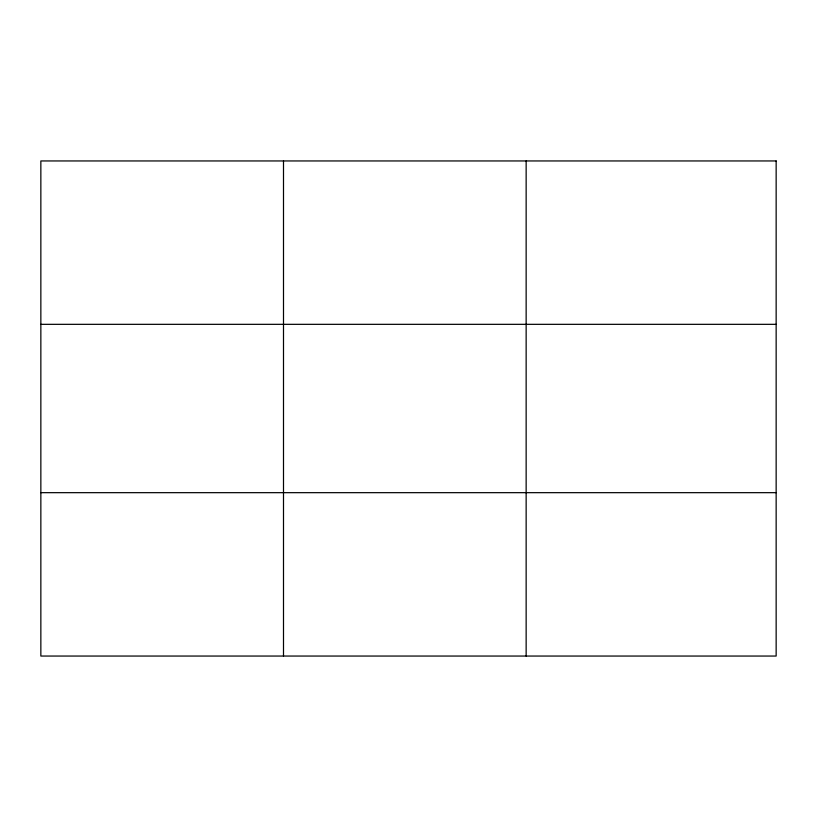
<?xml version="1.0" encoding="UTF-8"?>
<svg xmlns="http://www.w3.org/2000/svg" width="817" height="817" viewBox="0 0 817 817"><rect width="100%" height="100%" fill="white"/><g stroke="black" fill="none" stroke-linecap="round" stroke-linejoin="round"><path stroke-width="1.23" d="M283.499 656.051L283.499 160.949M526.148 656.051L526.148 160.949M40.85 324.329L776.15 324.329M40.85 492.671L776.15 492.671M776.15 160.949L776.15 656.051L40.85 656.051L40.85 160.949L776.15 160.949"/></g></svg>
